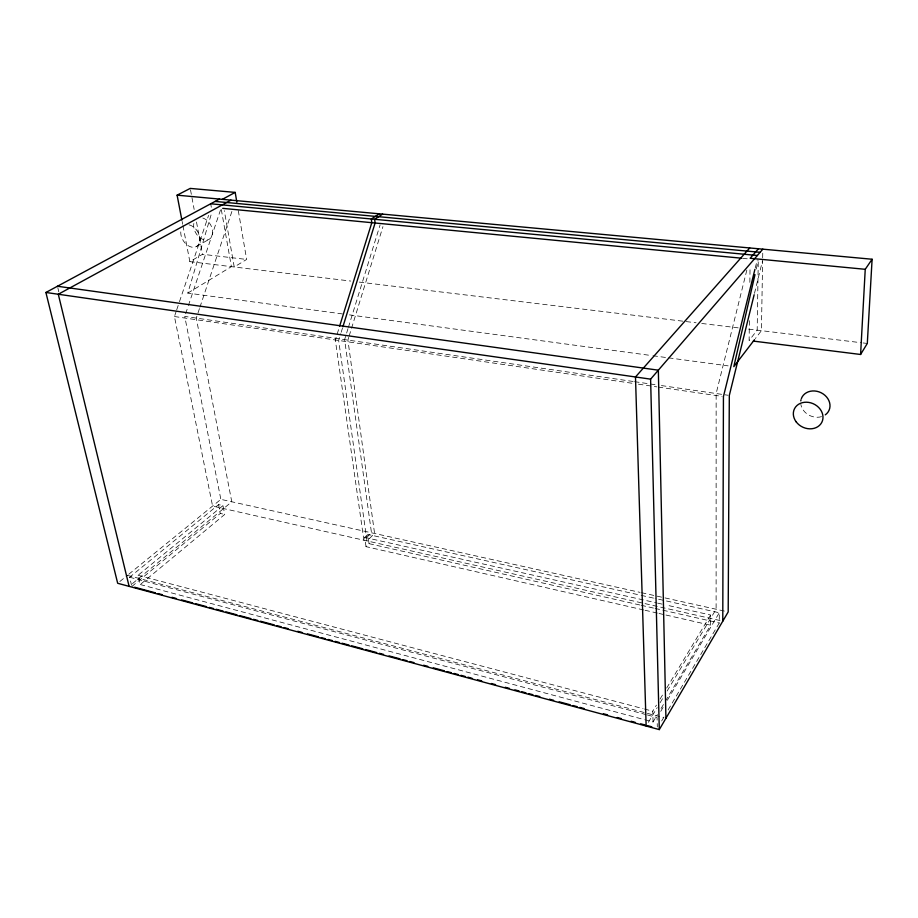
<?xml version="1.0" encoding="UTF-8"?>
<svg xmlns="http://www.w3.org/2000/svg" width="918" height="918" viewBox="0 0 918 918"><rect width="100%" height="100%" fill="white"/><g stroke="black" fill="none" stroke-linecap="round" stroke-linejoin="round"><path stroke-width="0.69" stroke-dasharray="4.59 3.44" d="M668.143 709.935L719.276 622.978L719.287 612.765L655.119 598.456M749.375 320.703L749.122 340.567L757.178 330.159L758.268 260.184M749.857 282.4L750.052 266.794M762.651 259.174L761.424 330.675L755.388 338.535M762.674 257.751L762.824 249.168M756.26 269.043L758.176 260.678M755.25 268.01L757.293 259.714M754.47 293.381L762.296 261.664M746.827 270.122L716.143 393.524L716.109 609.242L666.766 691.61M342.38 313.922L187.8 293.094L211.427 213.733M348.737 337.354L347.899 340.096L374.578 533.473L366.993 540.909L338.65 340.475L340.762 333.636M349.161 335.988L382.955 226.608M341.186 332.27L342.46 328.174M347.979 328.69L344.606 339.614L371.48 532.784L363.895 540.209L335.322 339.981L339.144 327.715M348.404 327.324L380.086 224.933M199.458 308.574L196.28 318.098L231.784 501.79L131.32 584.536M199.917 307.22L232.151 210.704M185.643 313.715L187.915 306.956M188.374 305.602L221.077 208.237M719.987 620.534L212.586 506.082L174.443 316.526L176.267 311.133M176.715 309.779L178.999 303.043M179.458 301.689L208.593 215.363M661.671 720.963L664.552 716.063M660.73 711.37L664.391 705.208M667.317 700.273L719.287 612.765M644.769 719.735L653.065 721.95L657.437 714.606M661.075 708.489L664.724 702.362M665.447 701.134L710.635 625.215L710.612 615.003L665.975 604.996M653.065 721.95L652.767 711.22L656.427 705.127M660.088 699.034L663.014 694.169M666.675 688.075L710.612 615.003M648.349 722.351L657.185 707.594M660.134 702.672L663.083 697.76M643.656 609.954L366.007 546.646L369.047 543.651L367.751 534.414L639.777 595.036M366.007 546.646L364.698 537.397L367.751 534.414M222.982 505.6L138.067 575.276L140.27 584.536L224.726 514.436L222.982 505.6L218.576 504.613L129.622 577.238L131.538 585.168M131.859 586.487L220.331 513.437L224.726 514.436M119.845 581.507L127.659 575.15M128.772 574.243L220.848 499.358L640.064 592.374M238.29 210.555L246.644 259.438L234.228 266.989L224.313 210.612M187.8 293.094L231.405 266.656L220.951 207.525M182.946 225.633L189.842 261.63L202.522 254.286L246.644 259.438M196.509 246.494L209.235 239.242M742.673 258.36L749.799 259.048M189.842 261.63L350.768 281.069M359.294 282.101L696.062 322.78M701.742 323.469L738.692 327.921M748.64 329.126L861.658 342.781M863.069 342.953L867.303 343.458M349.471 314.874L651.562 355.564M652.973 355.748L667.156 357.664M668.579 357.848L728.146 365.869M633.133 381.475L184.736 316.423L220.848 499.358M634.556 381.681L655.773 384.768M661.43 385.583L727.997 395.245M174.443 316.526L632.789 383.357M638.458 384.183L656.863 386.868M658.286 387.075L722.03 396.369M641.464 592.684L726.849 611.629M641.166 595.357L653.719 598.146M364.698 537.397L656.209 602.805M657.609 603.115L664.575 604.675M369.047 543.651L639.743 604.962M641.131 605.272L653.696 608.118M655.085 608.439L719.276 622.978M645.056 610.275L657.609 613.132M659.009 613.453L664.586 614.727M665.986 615.037L710.635 625.215M138.067 575.276L643.082 708.662M644.47 709.029L652.767 711.22M127.418 575.345L663.152 717.543M129.622 577.238L645.997 714.583M647.385 714.95L657.07 717.532L657.311 726.964M140.27 584.536L643.392 719.368M57.788 287.644L58.798 291.821M218.576 504.613L220.331 513.437M182.143 221.479L182.682 224.244M190.496 189.808L194.157 209.43M196.509 222.053L202.522 254.286M210.911 204.944L211.324 207.261M189.028 224.853A12.175 8.492 59 0 1 199.94 239.024A12.175 8.492 59 0 1 189.842 246.552A12.175 8.492 59 0 1 180.846 230.934M202.809 218.036A12.037 8.469 59.2 0 1 212.689 232.851A12.037 8.469 59.2 0 1 201.685 238.875A12.037 8.469 59.2 0 1 193.939 222.89M821.541 416.646A15.044 12.737 24.8 0 1 800.852 404.448"/><path stroke-width="1.38" d="M722.776 621.165L723.441 396.576L754.906 269.399M753.357 341.094L860.591 354.474L865.238 269.307L872.1 259.243L177.105 195.167L181.879 220.091M872.1 259.243L867.303 343.458L860.591 354.474M754.975 274.62L733.815 366.638L754.527 339.66M754.137 294.758L729.317 395.44L728.192 611.927L659.296 729.592L117.676 583.274L45.9 292.475L219.459 199.068M342.884 326.808L375.106 222.994L374.647 219.287L382.634 214.112M339.568 326.349L371.801 222.684L371.342 218.977L379.341 213.814M659.296 729.592L650.61 379.145L762.824 249.168M758.44 248.767L750.155 258.279L865.238 269.307M749.719 247.963L635.485 376.977L646.146 726.035M231.015 200.135L58.293 294.253L129.105 586.361M222.34 199.344L235.192 192.401L236.855 202.178M177.105 195.167L190.233 188.408L235.192 192.401M215.099 201.421L760.104 252.312M210.704 203.785L757.361 255.491M222.718 208.363L741.595 258.21M57.444 286.255L658.344 370.184L665.929 718.278M45.9 292.475L650.61 379.145M134.625 587.233L155.36 592.833M158.126 593.579L162.279 594.703M171.964 597.308L176.107 598.433M181.638 599.924L192.7 602.908M195.465 603.654L206.527 606.649M209.293 607.395L213.446 608.508M216.212 609.254L223.12 611.124M225.885 611.87L236.959 614.853M239.724 615.599L250.786 618.583M253.552 619.329L257.694 620.453M260.46 621.199L274.287 624.928M277.052 625.674L281.206 626.799M283.972 627.545L288.114 628.658M297.799 631.274L301.953 632.399M307.484 633.89L318.546 636.874M321.311 637.62L325.454 638.744M328.219 639.49L332.373 640.603M335.139 641.349L339.281 642.474M342.047 643.22L348.966 645.079M351.732 645.836L362.794 648.819M365.559 649.565L376.621 652.549M379.386 653.295L383.54 654.419M389.071 655.911L400.133 658.894M402.899 659.64L407.041 660.753M409.818 661.499L413.961 662.624M423.646 665.24L427.788 666.353M433.319 667.845L444.381 670.84M447.146 671.586L451.3 672.699M454.066 673.445L458.208 674.569M460.974 675.315L465.128 676.428M467.893 677.174L472.047 678.299M477.578 679.79L481.721 680.915M491.405 683.52L495.548 684.644M505.233 687.261L509.375 688.374M514.906 689.866L519.06 690.99M521.826 691.736L525.968 692.849M528.745 693.606L532.888 694.719M535.653 695.465L539.807 696.59M549.48 699.195L553.634 700.319M559.165 701.811L570.227 704.795M572.993 705.54L577.135 706.665M579.901 707.411L584.055 708.524M603.413 713.756L607.567 714.87M617.24 717.486L621.394 718.61M631.068 721.215L635.222 722.34M640.753 723.832L644.895 724.956M647.672 725.702L651.814 726.815M801.368 398.573A15.044 12.737 24.8 0 1 823.216 393.971A15.044 12.737 24.8 0 1 825.282 414.844M800.783 400.902A15.044 12.737 24.8 0 1 801.012 399.732M796.193 421.878A15.25 12.829 25.5 0 0 821.736 422.475A15.25 12.829 25.5 0 0 806.555 402.21A15.25 12.829 25.5 0 0 796.193 421.878"/></g></svg>
